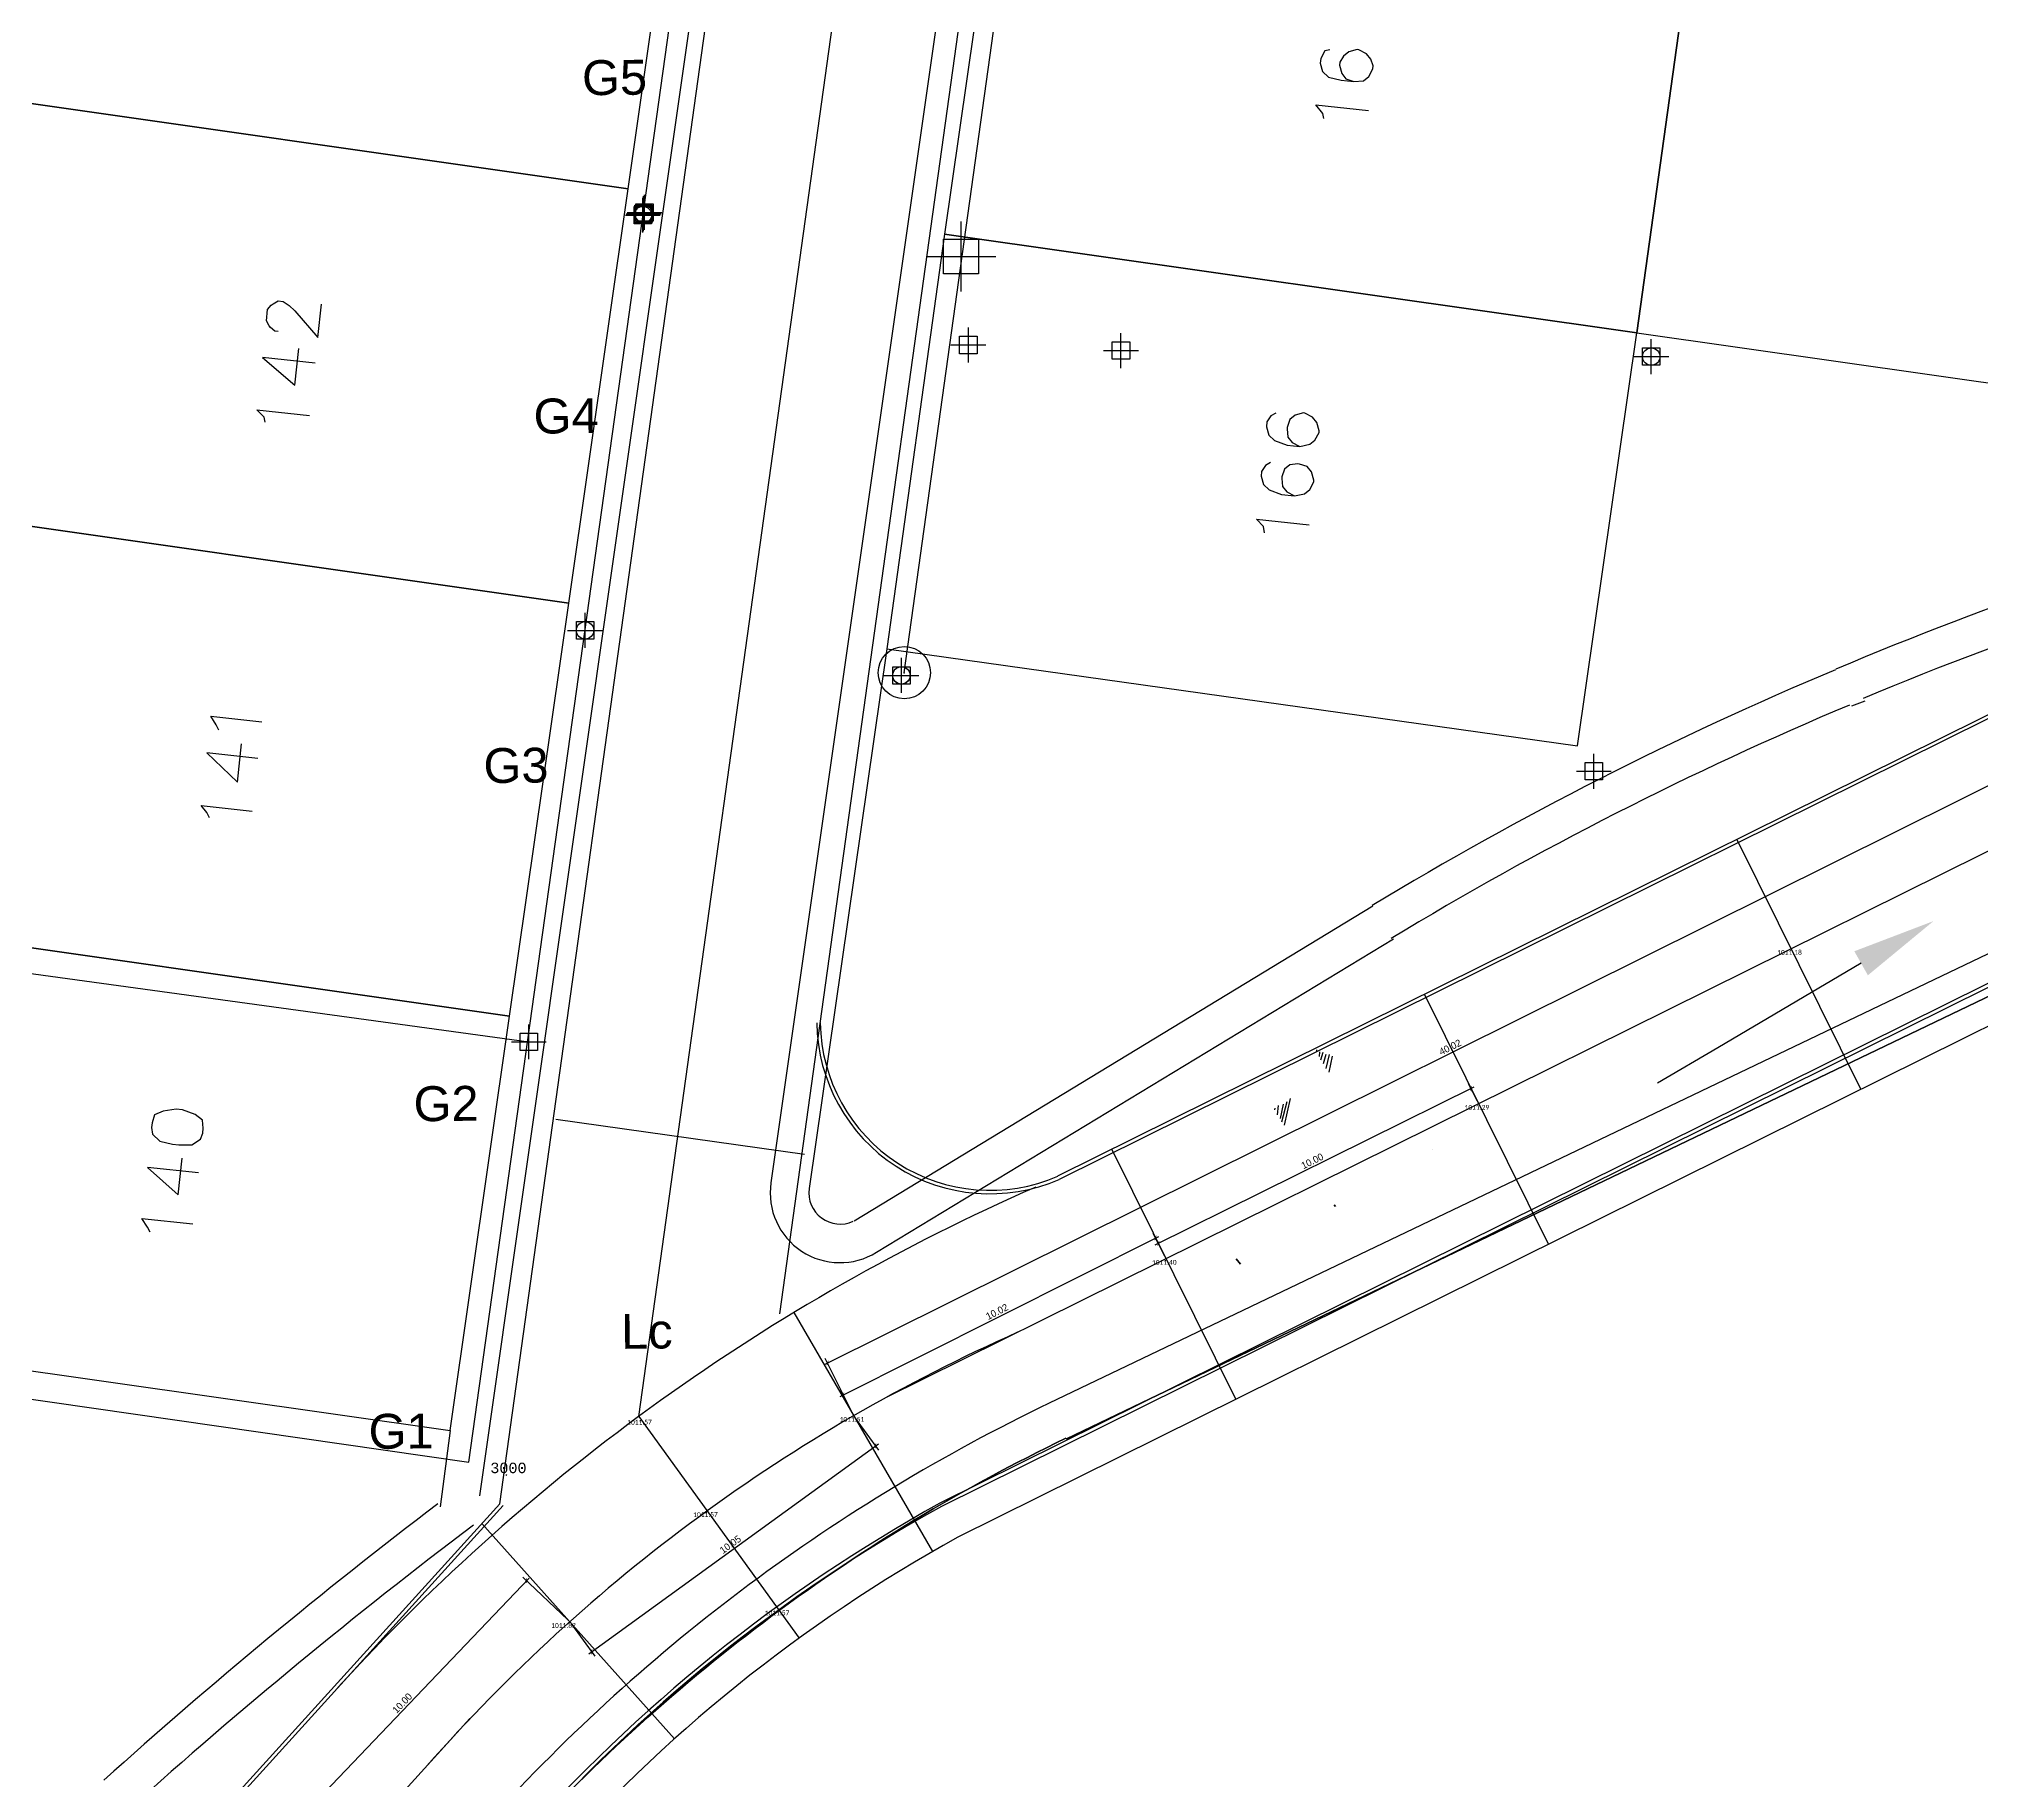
# Model space of a CAD drawing. Header units: metres. Extents: x -977055 to 805873, y -1033982 to 242021.
# Drawn here: x 863.8 to 919.5, y 814.9 to 864.8 of the extents above; entities that cross this region are included whole.
import ezdxf
from ezdxf.enums import TextEntityAlignment as Align

# ---------------------------------------------------------------- set-up
doc = ezdxf.new("R2010")
doc.units = ezdxf.units.M
doc.header["$PDMODE"] = 32
doc.header["$PDSIZE"] = 1.5
doc.linetypes.add('DASHED', pattern=[0.75, 0.5, -0.25])
for name, color, linetype in [('12-CONDICIONES EXISTENTES', 2, 'Continuous'), ('C-ROAD-PROF-TEXT', 11, 'Continuous'), ('C-ROAD-SAMP-TEXT', 11, 'Continuous'), ('LOTE 243', 6, 'Continuous'), ('PUNTOS V', 4, 'Continuous'), ('V-NODE', 1, 'Continuous')]:
    doc.layers.add(name, color=color, linetype=linetype)
for name, color, linetype, true_color in [('PDF2_area escolar', 7, 'Continuous', 0x989898), ('PDF_Geometry', 7, 'Continuous', 0x797979), ('PDF_Solid Fills', 7, 'Continuous', 0x797979)]:
    doc.layers.add(name, color=color, linetype=linetype, true_color=true_color)
doc.layers.get('PDF2_area escolar').off()
doc.styles.add('CITY2', font='stylu.ttf', dxfattribs={"height": 0.2})
doc.styles.add('MONOTXT4', font='monotxt4.shx')
doc.styles.get("Standard").update_dxf_attribs({"font": 'arial.ttf'})
doc.dimstyles.new('COTAS2', dxfattribs={"dimtxt": 0.02, "dimasz": 0.1, "dimexe": 0.15, "dimexo": 0.08, "dimgap": 0.05, "dimtad": 1, "dimzin": 0, "dimdsep": 46, "dimtxsty": 'CITY2', "dimblk": 'ARCHTICK', "dimcen": 1, "dimdle": 0.1, "dimclrd": 1, "dimclre": 1, "dimclrt": 2, "dimadec": 0, "dimazin": 0, "dimtfac": 1, "dimtofl": 0, "dimtmove": 0, "dimatfit": 3, "dimldrblk": 'ARCHTICK', "dimfxl": 0.18, "dimtolj": 1, "dimtzin": 0, "dimarcsym": 0})

# ---------------------------------------------------------------- blocks, each defined once
blk = doc.blocks.new('*U2295')
at = {"color": 0, "linetype": 'ByBlock', "lineweight": -2, "transparency": 16777216}
for p, q in [((-1, 0), (1, 0)), ((0, -1), (0, 1))]:
    blk.add_line(p, q, dxfattribs=at)
blk.add_circle((0, 0), 0.5, dxfattribs=at)
blk = doc.blocks.new('*U2394', base_point=(879.453, 847.857, 1010.155))
at = {"layer": 'V-NODE', "color": 1, "lineweight": -2, "xscale": 0.5, "yscale": 0.5, "zscale": 0.5}
blk.add_blockref('*U2295', (879.453, 847.857, 1010.155), dxfattribs=at)
blk = doc.blocks.new('*U2397', base_point=(888.518, 846.566, 1010.93))
at = {"layer": 'V-NODE', "color": 1, "lineweight": -2, "xscale": 0.5, "yscale": 0.5, "zscale": 0.5}
blk.add_blockref('*U2295', (888.518, 846.566, 1010.93), dxfattribs=at)
blk = doc.blocks.new('*U2400', base_point=(881.129, 859.796, 1009.012))
at = {"layer": 'V-NODE', "color": 1, "lineweight": -2, "xscale": 0.5, "yscale": 0.5, "zscale": 0.5}
blk.add_blockref('*U2295', (881.129, 859.796, 1009.012), dxfattribs=at)
blk = doc.blocks.new('*U2403', base_point=(881.108, 859.755, 1008.615))
at = {"layer": 'V-NODE', "color": 1, "lineweight": -2, "xscale": 0.5, "yscale": 0.5, "zscale": 0.5}
blk.add_blockref('*U2295', (881.108, 859.755, 1008.615), dxfattribs=at)
blk = doc.blocks.new('*U2412', base_point=(888.519, 846.565, 1010.529))
at = {"layer": 'V-NODE', "color": 1, "lineweight": -2, "xscale": 0.5, "yscale": 0.5, "zscale": 0.5}
blk.add_blockref('*U2295', (888.519, 846.565, 1010.529), dxfattribs=at)
blk = doc.blocks.new('*U2415', base_point=(910.007, 855.703, 1010.648))
at = {"layer": 'V-NODE', "color": 1, "lineweight": -2, "xscale": 0.5, "yscale": 0.5, "zscale": 0.5}
blk.add_blockref('*U2295', (910.007, 855.703, 1010.648), dxfattribs=at)
blk = doc.blocks.new('*U2420')
at = {"color": 0, "linetype": 'ByBlock', "lineweight": -2, "transparency": 16777216}
for p, q in [((0, -1), (0, 1)), ((-1, 0), (1, 0))]:
    blk.add_line(p, q, dxfattribs=at)
blk.add_lwpolyline([(-0.5, -0.5), (-0.5, 0.5), (0.5, 0.5), (0.5, -0.5)], close=True, dxfattribs=at)
blk = doc.blocks.new('*U2423', base_point=(890.227, 858.572, 1009.168))
at = {"layer": 'V-NODE', "color": 10, "lineweight": -2}
blk.add_blockref('*U2420', (890.227, 858.572, 1009.168), dxfattribs=at)
blk = doc.blocks.new('*U2498')
at = {"color": 0, "linetype": 'ByBlock', "lineweight": -2, "transparency": 16777216}
for p, q in [((-1, 0), (1, 0)), ((0, -1), (0, 1))]:
    blk.add_line(p, q, dxfattribs=at)
blk.add_lwpolyline([(-0.5, -0.5), (-0.5, 0.5), (0.5, 0.5), (0.5, -0.5)], close=True, dxfattribs=at)
blk = doc.blocks.new('*U2600', base_point=(879.453, 847.857, 1010.155))
at = {"layer": 'V-NODE', "color": 130, "lineweight": -2, "xscale": 0.5, "yscale": 0.5, "zscale": 0.5}
blk.add_blockref('*U2498', (879.453, 847.857, 1010.155), dxfattribs=at)
blk = doc.blocks.new('*U2603', base_point=(888.518, 846.566, 1010.93))
at = {"layer": 'V-NODE', "color": 130, "lineweight": -2, "xscale": 0.5, "yscale": 0.5, "zscale": 0.5}
blk.add_blockref('*U2498', (888.518, 846.566, 1010.93), dxfattribs=at)
blk = doc.blocks.new('*U2606', base_point=(881.129, 859.796, 1009.012))
at = {"layer": 'V-NODE', "color": 130, "lineweight": -2, "xscale": 0.5, "yscale": 0.5, "zscale": 0.5}
blk.add_blockref('*U2498', (881.129, 859.796, 1009.012), dxfattribs=at)
blk = doc.blocks.new('*U2609', base_point=(881.108, 859.755, 1008.615))
at = {"layer": 'V-NODE', "color": 130, "lineweight": -2, "xscale": 0.5, "yscale": 0.5, "zscale": 0.5}
blk.add_blockref('*U2498', (881.108, 859.755, 1008.615), dxfattribs=at)
blk = doc.blocks.new('*U2615', base_point=(890.192, 858.46, 1009.163))
at = {"layer": 'V-NODE', "color": 130, "lineweight": -2, "xscale": 0.5, "yscale": 0.5, "zscale": 0.5}
blk.add_blockref('*U2498', (890.192, 858.46, 1009.163), dxfattribs=at)
blk = doc.blocks.new('*U2621', base_point=(888.519, 846.565, 1010.529))
at = {"layer": 'V-NODE', "color": 130, "lineweight": -2, "xscale": 0.5, "yscale": 0.5, "zscale": 0.5}
blk.add_blockref('*U2498', (888.519, 846.565, 1010.529), dxfattribs=at)
blk = doc.blocks.new('*U2624', base_point=(910.007, 855.703, 1010.648))
at = {"layer": 'V-NODE', "color": 130, "lineweight": -2, "xscale": 0.5, "yscale": 0.5, "zscale": 0.5}
blk.add_blockref('*U2498', (910.007, 855.703, 1010.648), dxfattribs=at)
blk = doc.blocks.new('*U2627', base_point=(908.363, 843.82, 1011.964))
at = {"layer": 'V-NODE', "color": 130, "lineweight": -2, "xscale": 0.5, "yscale": 0.5, "zscale": 0.5}
blk.add_blockref('*U2498', (908.363, 843.82, 1011.964), dxfattribs=at)
blk = doc.blocks.new('*U2630', base_point=(877.841, 836.066, 1011.773))
at = {"layer": 'V-NODE', "color": 130, "lineweight": -2, "xscale": 0.5, "yscale": 0.5, "zscale": 0.5}
blk.add_blockref('*U2498', (877.841, 836.066, 1011.773), dxfattribs=at)
blk = doc.blocks.new('*U2633', base_point=(890.227, 858.572, 1009.168))
at = {"layer": 'V-NODE', "color": 130, "lineweight": -2, "xscale": 0.5, "yscale": 0.5, "zscale": 0.5}
blk.add_blockref('*U2498', (890.227, 858.572, 1009.168), dxfattribs=at)
blk = doc.blocks.new('*U2636', base_point=(881.157, 859.835, 1008.632))
at = {"layer": 'V-NODE', "color": 130, "lineweight": -2, "xscale": 0.5, "yscale": 0.5, "zscale": 0.5}
blk.add_blockref('*U2498', (881.157, 859.835, 1008.632), dxfattribs=at)
blk = doc.blocks.new('base')
at = {"layer": 'PDF_Geometry', "lineweight": 25, "extrusion": (-0.000787417, 0.063364, 0.99799), "elevation": 0.026}
for points in [[(-314.355, -197.288), (-299.601, -195.681), (-292.744, -194.188), (-282.663, -192.111), (-274.476, -190.361), (-258.037, -185.154), (-248.029, -180.61), (-240.539, -177.71), (-228.643, -174.042), (-222.733, -172.714), (-217.384, -171.04), (-209.935, -169.248), (-202.16, -164.759), (-196.196, -160.284), (-195.073, -159.817), (-178.095, -157.457), (-154.298, -156.614), (-136.667, -154.611), (-124.436, -153.164), (-118.066, -151.474), (-100.79, -146.646), (-80.955, -140.967), (-73.385, -139.328), (-61.694, -135.822), (-40.504, -131.604), (-37.727, -130.872), (-17.661, -129.441), (1.311, -127.461), (21.092, -124.929), (41.006, -122.83), (47.376, -123.458), (63.592, -123.186), (81.402, -124.312), (85.639, -96.072), (88.705, -66.393), (92.811, -40.781), (97.16, -22.386), (100.596, -1.562), (102.483, 8.32), (109.691, 37.361), (117.528, 76.62), (126.217, 115.638), (131.513, 149.592), (134.682, 173.973), (136.916, 195.591), (139.956, 229.678), (141.558, 250.676), (142.614, 271.37), (143.252, 283.21), (147.066, 312.938), (152.58, 355.631), (153.554, 396.042), (150.869, 418.02), (151.777, 438.639), (150.959, 458.028), (151.777, 438.639), (150.869, 418.02), (153.554, 396.042), (152.58, 355.631), (147.066, 312.938), (143.252, 283.21), (142.614, 271.37), (141.558, 250.676), (139.956, 229.678), (136.916, 195.591), (134.682, 173.973), (131.513, 149.592), (126.217, 115.638), (117.528, 76.62), (109.691, 37.361), (102.483, 8.32), (100.596, -1.562), (97.16, -22.386), (92.811, -40.781), (88.705, -66.393), (85.639, -96.072), (81.402, -124.312), (63.592, -123.186), (47.376, -123.458), (41.006, -122.83), (21.092, -124.929), (1.311, -127.461), (-17.661, -129.441), (-37.727, -130.872), (-40.504, -131.604), (-61.694, -135.822), (-73.385, -139.328), (-80.955, -140.967), (-100.79, -146.646), (-118.066, -151.474), (-124.436, -153.164), (-136.667, -154.611), (-154.298, -156.614), (-178.095, -157.457), (-195.073, -159.817), (-196.196, -160.284), (-202.16, -164.759), (-209.935, -169.248), (-217.384, -171.04), (-222.733, -172.714), (-228.643, -174.042), (-240.539, -177.71), (-248.029, -180.61), (-258.037, -185.154), (-274.476, -190.361), (-282.663, -192.111), (-292.744, -194.188), (-299.601, -195.681), (-314.355, -197.288), (-312.178, -178.446), (-309.146, -157.898), (-306.876, -132.899), (-305.823, -118.002), (-298.643, -78.802), (-291.055, -45.077), (-282.252, -15.116), (-275.645, 10.473), (-270.319, 33.898), (-263.825, 63.164), (-258.15, 86.408), (-284.424, 123.888)], [(8.705, 193.58), (-11.713, 61.957), (-10.362, 60.079), (28.101, 54.1), (29.985, 55.496), (58.5, 239.445)], [(-16.169, 152.361), (-16.027, 152.39), (-15.908, 152.608), (-15.891, 152.745), (-15.955, 152.984), (-16.122, 153.143), (-16.482, 153.233), (-16.847, 153.277), (-17.127, 153.265), (-17.281, 153.144), (-17.4, 152.926), (-17.411, 152.835), (-17.341, 152.641), (-17.221, 152.487), (-17.003, 152.369), (-16.958, 152.363), (-16.718, 152.427), (-16.564, 152.548), (-16.451, 152.719), (-16.44, 152.811), (-16.504, 153.05), (-16.624, 153.204), (-16.847, 153.277)], [(-15.978, 154.332), (-15.949, 154.189), (-15.748, 153.933), (-17.257, 154.115)], [(14.067, 160.079), (14.158, 160.068), (14.284, 159.96), (14.325, 159.909), (14.399, 159.761), (14.361, 159.441), (14.253, 159.315), (14.202, 159.274), (14.054, 159.199), (13.916, 159.216), (13.745, 159.329), (13.578, 159.489), (12.93, 160.262), (12.814, 159.302)], [(13.018, 160.994), (14.526, 160.812), (13.603, 161.619), (13.476, 160.567)], [(14.472, 162.673), (14.501, 162.531), (14.708, 162.32), (13.199, 162.502)], [(-14.497, 162.778), (-14.349, 162.853), (-14.235, 163.025), (-14.219, 163.162), (-14.283, 163.402), (-14.449, 163.561), (-14.804, 163.696), (-15.169, 163.74), (-15.455, 163.682), (-15.608, 163.561), (-15.727, 163.344), (-15.733, 163.298), (-15.669, 163.059), (-15.548, 162.905), (-15.331, 162.786), (-15.285, 162.78), (-15.046, 162.844), (-14.892, 162.965), (-14.819, 163.188), (-14.813, 163.234), (-14.831, 163.468), (-14.952, 163.621), (-15.169, 163.74)], [(-14.326, 164.195), (-14.178, 164.27), (-14.065, 164.442), (-14.048, 164.579), (-14.112, 164.819), (-14.278, 164.978), (-14.633, 165.113), (-14.999, 165.157), (-15.284, 165.099), (-15.438, 164.978), (-15.557, 164.761), (-15.562, 164.715), (-15.498, 164.476), (-15.378, 164.322), (-15.155, 164.249), (-15.109, 164.243), (-14.875, 164.261), (-14.721, 164.382), (-14.648, 164.605), (-14.642, 164.651), (-14.661, 164.885), (-14.781, 165.038), (-14.999, 165.157)], [(-14.13, 166.212), (-14.106, 166.024), (-13.9, 165.813), (-15.408, 165.995)], [(-30.896, 171.385), (-31.283, 171.246)], [(15.906, 171.496), (15.981, 171.348), (16.136, 171.098), (14.674, 171.274)], [(14.8, 172.325), (16.263, 172.149), (15.391, 172.996), (15.259, 171.899)], [(16.209, 174.01), (16.284, 173.862), (16.445, 173.657), (14.982, 173.834)], [(-2.123, 185.818), (-17.101, 176.957)], [(-31.071, 178.779), (-26.936, 181.156), (-25.193, 182.152)], [(-15.441, 181.116), (-15.447, 181.07)], [(-15.516, 181.264), (-15.532, 181.127)], [(-15.551, 181.361), (-15.624, 181.138)], [(-15.631, 181.463), (-15.71, 181.195)], [(-15.706, 181.611), (-15.801, 181.206)], [(-15.786, 181.714), (-15.887, 181.262)], [(-14.411, 183.125), (-14.574, 182.542)], [(-14.491, 183.227), (-14.676, 182.461)], [(-14.221, 182.777), (-14.226, 182.732)], [(-14.296, 182.925), (-14.329, 182.651)], [(-14.376, 183.028), (-14.471, 182.622)], [(16.649, 184.205), (18.112, 184.029), (17.234, 184.83), (17.108, 183.779)], [(18.058, 185.89), (18.132, 185.742), (18.288, 185.492), (16.825, 185.668)], [(9.529, 191.694), (9.839, 193.883)]]:
    blk.add_lwpolyline(points, dxfattribs=at)
for points in [[(-45.276, 166.718), (-60.33, 69.484), (-58.98, 67.605), (-20.511, 61.672), (-18.633, 63.023), (0.247, 184.698, 0.636424), (-2.755, 186.728), (-17.682, 177.908)], [(-3.266, 169.401), (-0.845, 184.875, 0.592324), (-2.095, 185.827)], [(-43.655, 174.406), (-7.651, 191.121, 0.096726), (8.535, 202.888)]]:
    blk.add_lwpolyline(points, format="xyb", dxfattribs=at)
for points in [[(3.989, 156.1), (2.145, 144.265), (21.946, 141.184), (23.743, 153.024)], [(-24.869, 160.596), (-26.672, 148.711), (-6.912, 145.681), (-5.069, 157.515)], [(-44.623, 163.672), (-46.472, 151.792), (-26.672, 148.711), (-24.869, 160.596)], [(5.837, 167.98), (3.989, 156.1), (23.743, 153.024), (25.592, 164.904)], [(-23.026, 172.431), (-24.869, 160.596), (-5.069, 157.515), (-3.266, 169.401)], [(7.68, 179.814), (5.837, 167.98), (25.592, 164.904), (27.435, 176.738)], [(-8.129, 192.152), (-44.139, 175.392)], [(9.529, 191.694), (7.68, 179.814), (27.435, 176.738), (29.283, 188.619)], [(17.974, 182.886), (17.95, 183.075), (17.744, 183.285), (17.384, 183.375), (17.201, 183.397), (16.83, 183.395), (16.579, 183.24), (16.511, 183.063), (16.495, 182.925), (16.513, 182.691), (16.725, 182.527), (17.08, 182.391), (17.262, 182.369), (17.639, 182.417), (17.884, 182.526), (17.957, 182.749)]]:
    blk.add_lwpolyline(points, close=True, dxfattribs=at)
at = {"layer": 'PDF_Geometry', "color": 5, "lineweight": 40, "extrusion": (-0.000787417, 0.063364, 0.99799), "elevation": 0.026}
for points in [[(-18.714, 183.968), (-18.714, 183.968)], [(-15.923, 185.579), (-15.883, 185.528)], [(-13.178, 187.196), (-13.058, 187.042)]]:
    blk.add_lwpolyline(points, dxfattribs=at)
at = {"layer": 'PDF_Geometry', "lineweight": 25, "extrusion": (-0.000787417, 0.063364, 0.99799), "elevation": 0.026}
blk.add_lwpolyline([(-8.116, 192.135, 0.096724), (7.726, 203.64, -0.096724)], format="xyb", close=True, dxfattribs=at)
blk = doc.blocks.new('_ArchTick')
at = {"color": 0, "linetype": 'ByBlock', "const_width": 0.15}
blk.add_lwpolyline([(-0.5, -0.5), (0.5, 0.5)], dxfattribs=at)
blk = doc.blocks.new('*D4016')
at = {"layer": '12-CONDICIONES EXISTENTES', "color": 1, "lineweight": -2, "transparency": 16777216}
blk.add_line((870.802, 813.318), (877.848, 820.698), dxfattribs=at)
at = {"layer": '12-CONDICIONES EXISTENTES', "color": 1, "linetype": 'Continuous', "lineweight": -2, "transparency": 16777216}
for p, q in [((878.956, 819.502), (877.67, 820.729)), ((872.048, 812.267), (870.762, 813.494))]:
    blk.add_line(p, q, dxfattribs=at)
at = {"layer": 'Defpoints', "color": 0, "transparency": 16777216}
for p in [(877.779, 820.625), (879.013, 819.446, 2014.594), (872.105, 812.211, 2014.594)]:
    blk.add_point(p, dxfattribs=at)
at = {"layer": '12-CONDICIONES EXISTENTES', "color": 1, "lineweight": -2, "transparency": 16777216, "xscale": 0.1, "yscale": 0.1, "zscale": 0.1}
for p, rotation in [((877.779, 820.625), 46.32531161426502), ((870.871, 813.39), 226.325311614265)]:
    blk.add_blockref('_ArchTick', p, dxfattribs=dict(at, rotation=rotation))
at = {"layer": '12-CONDICIONES EXISTENTES', "color": 2, "transparency": 16777216, "insert": (874.214, 817.114), "char_height": 0.2, "attachment_point": 5, "rotation": 46.3253, "style": 'CITY2'}
blk.add_mtext('\\A1;10.00', dxfattribs=at)
blk = doc.blocks.new('*D4018')
at = {"layer": '12-CONDICIONES EXISTENTES', "color": 1, "linetype": 'Continuous', "lineweight": -2, "transparency": 16777216}
for p, q in [((887.197, 825.285), (887.865, 824.365)), ((879.06, 819.382), (879.728, 818.461))]:
    blk.add_line(p, q, dxfattribs=at)
at = {"layer": '12-CONDICIONES EXISTENTES', "color": 1, "lineweight": -2, "transparency": 16777216}
blk.add_line((879.559, 818.524), (887.858, 824.545), dxfattribs=at)
at = {"layer": 'Defpoints', "color": 0, "transparency": 16777216}
for p in [(887.15, 825.35, 2014.594), (887.777, 824.487), (879.013, 819.446, 2014.594)]:
    blk.add_point(p, dxfattribs=at)
at = {"layer": '12-CONDICIONES EXISTENTES', "color": 1, "lineweight": -2, "transparency": 16777216, "xscale": 0.1, "yscale": 0.1, "zscale": 0.1}
for p, rotation in [((887.777, 824.487), 35.96286468305826), ((879.64, 818.583), 215.9628646830583)]:
    blk.add_blockref('_ArchTick', p, dxfattribs=dict(at, rotation=rotation))
at = {"layer": '12-CONDICIONES EXISTENTES', "color": 2, "transparency": 16777216, "insert": (883.617, 821.66), "char_height": 0.2, "attachment_point": 5, "rotation": 35.9629, "style": 'CITY2'}
blk.add_mtext('\\A1;10.05', dxfattribs=at)
blk = doc.blocks.new('*D4019')
at = {"layer": '12-CONDICIONES EXISTENTES', "color": 1, "lineweight": -2, "transparency": 16777216}
blk.add_line((886.31, 826.815), (922.317, 844.729), dxfattribs=at)
at = {"layer": '12-CONDICIONES EXISTENTES', "color": 1, "linetype": 'Continuous', "lineweight": -2, "transparency": 16777216}
for p, q in [((922.943, 843.247), (922.161, 844.819)), ((887.115, 825.422), (886.333, 826.994))]:
    blk.add_line(p, q, dxfattribs=at)
at = {"layer": 'Defpoints', "color": 0, "transparency": 16777216}
for p in [(922.228, 844.684), (922.979, 843.175, 2014.594), (887.15, 825.35, 2014.594)]:
    blk.add_point(p, dxfattribs=at)
at = {"layer": '12-CONDICIONES EXISTENTES', "color": 1, "lineweight": -2, "transparency": 16777216, "xscale": 0.1, "yscale": 0.1, "zscale": 0.1}
for p, rotation in [((922.228, 844.684), 26.45066972392969), ((886.4, 826.86), 206.4506697239297)]:
    blk.add_blockref('_ArchTick', p, dxfattribs=dict(at, rotation=rotation))
at = {"layer": '12-CONDICIONES EXISTENTES', "color": 2, "transparency": 16777216, "insert": (904.245, 835.911), "char_height": 0.2, "attachment_point": 5, "rotation": 26.4507, "style": 'CITY2'}
blk.add_mtext('\\A1;40.02', dxfattribs=at)
blk = doc.blocks.new('*D4022')
at = {"layer": '12-CONDICIONES EXISTENTES', "color": 1, "linetype": 'Continuous', "lineweight": -2, "transparency": 16777216}
for p, q in [((896.065, 829.921), (895.735, 830.577)), ((887.115, 825.422), (886.785, 826.078))]:
    blk.add_line(p, q, dxfattribs=at)
at = {"layer": '12-CONDICIONES EXISTENTES', "color": 1, "lineweight": -2, "transparency": 16777216}
blk.add_line((886.763, 825.899), (895.892, 830.488), dxfattribs=at)
at = {"layer": 'Defpoints', "color": 0, "transparency": 16777216}
for p in [(895.802, 830.443), (896.101, 829.849, 2014.594), (887.15, 825.35, 2014.594)]:
    blk.add_point(p, dxfattribs=at)
at = {"layer": '12-CONDICIONES EXISTENTES', "color": 1, "lineweight": -2, "transparency": 16777216, "xscale": 0.1, "yscale": 0.1, "zscale": 0.1}
for p, rotation in [((895.802, 830.443), 26.68761035983154), ((886.852, 825.944), 206.6876103598316)]:
    blk.add_blockref('_ArchTick', p, dxfattribs=dict(at, rotation=rotation))
at = {"layer": '12-CONDICIONES EXISTENTES', "color": 2, "transparency": 16777216, "insert": (891.258, 828.331), "char_height": 0.2, "attachment_point": 5, "rotation": 26.6876, "style": 'CITY2'}
blk.add_mtext('\\A1;10.02', dxfattribs=at)
blk = doc.blocks.new('*D4023')
at = {"layer": '12-CONDICIONES EXISTENTES', "color": 1, "lineweight": -2, "transparency": 16777216}
blk.add_line((895.793, 830.245), (904.932, 834.775), dxfattribs=at)
at = {"layer": '12-CONDICIONES EXISTENTES', "color": 1, "linetype": 'Continuous', "lineweight": -2, "transparency": 16777216}
for p, q in [((905.024, 834.363), (904.775, 834.865)), ((896.065, 829.921), (895.816, 830.423))]:
    blk.add_line(p, q, dxfattribs=at)
at = {"layer": 'Defpoints', "color": 0, "transparency": 16777216}
for p in [(904.842, 834.731), (905.06, 834.291, 2014.594), (896.101, 829.849, 2014.594)]:
    blk.add_point(p, dxfattribs=at)
at = {"layer": '12-CONDICIONES EXISTENTES', "color": 1, "lineweight": -2, "transparency": 16777216, "xscale": 0.1, "yscale": 0.1, "zscale": 0.1}
for p, rotation in [((904.842, 834.731), 26.37155250937008), ((895.883, 830.289), 206.37155250937)]:
    blk.add_blockref('_ArchTick', p, dxfattribs=dict(at, rotation=rotation))
at = {"layer": '12-CONDICIONES EXISTENTES', "color": 2, "transparency": 16777216, "insert": (900.294, 832.648), "char_height": 0.2, "attachment_point": 5, "rotation": 26.3716, "style": 'CITY2'}
blk.add_mtext('\\A1;10.00', dxfattribs=at)

msp = doc.modelspace()

# ---------------------------------------------------------------- linework, layer by layer
at = {"layer": '12-CONDICIONES EXISTENTES', "color": 1}
for points, elevation in [([(912.46466, 841.86887), (916.01818, 834.70141)], 2014.594), ([(838.164, 841.515), (877.841, 836.066)], 1008.904), ([(903.50533, 837.42696), (907.05886, 830.2595)], 2014.594), ([(894.54601, 832.98506), (898.09953, 825.8176)], 2014.594), ([(836.501, 829.727), (876.12576, 824.02427)], 1010.074), ([(885.43836, 828.30826), (889.40471, 821.45557)], 2014.594), ([(880.99061, 825.33033), (885.59253, 818.98023)], 1010.921), ([(876.49326, 822.25869), (882.01648, 816.09503)], 2014.594)]:
    msp.add_lwpolyline(points, dxfattribs=dict(at, elevation=elevation))
msp.add_lwpolyline([(878.611, 833.845), (885.742, 832.851)], dxfattribs=at)
at = {"layer": 'LOTE 243'}
for points, elevation in [([(930.42045, 850.77109), (892.99266, 832.21493)], 1011.645), ([(930.51216, 850.70494), (893.03708, 832.12534)], 1011.645), ([(927.35168, 845.3431), (888.04293, 825.85438)], 1011.645), ([(928.80927, 842.27082), (889.62057, 822.84162)], 1011.645), ([(928.85211, 842.18044), (889.66701, 822.75303)], 1011.645), ([(929.28052, 841.27669), (890.13151, 821.86717)], 1011.645), ([(877.18723, 823.63358), (877.21389, 823.66289)], 1007.297), ([(826.74925, 767.26483), (877.10198, 822.78099)], 1007.297), ([(826.77377, 767.44071), (877.00719, 822.82532)], 1007.297), ([(820.11976, 754.89465), (876.15051, 816.67107)], 1007.297)]:
    msp.add_lwpolyline(points, dxfattribs=dict(at, elevation=elevation))
for centre, radius, start, end in [((891.0523, 836.66952, 1012.369), 4.95873, 180.73145, 293.594384), ((891.0523, 836.66952, 1012.369), 4.85873, 180.73145, 293.594384), ((916.10828, 777.68991, 1014.545), 59.18497, 113.6482903, 137.6515248), ((911.645, 783.03096, 1007.297), 48.89686, 113.881808, 138.682233), ((911.645, 783.03096, 1007.297), 45.49686, 118.952666, 138.682233), ((911.645, 783.03096, 1007.297), 45.39686, 118.955508, 138.682233), ((911.645, 783.03096, 1007.297), 44.39686, 118.984451, 138.682233)]:
    msp.add_arc(centre, radius, start, end, dxfattribs=at)
at = {"layer": 'PDF_Geometry', "lineweight": 25, "extrusion": (-0.000787417, 0.063364, 0.99799)}
for centre, radius, start, end in [((-964.20999, -675.96035, 1060.76006), 101.2595, 284.0865048, 292.3208286), ((-964.13514, -676.10845, 1060.76006), 100.01652, 283.6635342, 292.0901432), ((-963.76388, -675.97402, 1060.76006), 101.07252, 292.1012835, 300.5567369), ((-963.7429, -675.92136, 1060.76006), 100.01929, 292.0900887, 300.5439257), ((-975.43945, -624.80024, 1060.76006), 151.12495, 306.5755681, 311.2885462), ((-975.44395, -624.79484, 1060.76006), 150.02706, 306.4054469, 311.2884766)]:
    msp.add_arc(centre, radius, start, end, dxfattribs=at)
at = {"layer": 'PDF_Solid Fills', "transparency": 33554559, "extrusion": (-0.000787417, 0.063364, 0.99799)}
msp.add_solid([(-926.17798, -761.52827, 1060.76006), (-928.4584, -762.36643, 1060.76006), (-926.55796, -760.8333, 1060.76006)], dxfattribs=at)
at = {"layer": 'PUNTOS V', "color": 1, "elevation": 1010.921}
for points in [[(880.99061, 825.33033), (912.58324, 1052.28593)], [(877.00719, 822.82532), (906.7622, 1036.57971)], [(886.19302, 836.59243), (913.88579, 1035.5321)], [(876.12576, 824.02427), (889.42386, 919.27743)], [(888.602, 846.645), (898.536, 918.009)], [(885.03486, 828.27243), (886.19302, 836.59243)]]:
    msp.add_lwpolyline(points, dxfattribs=at)
at = {"layer": 'PUNTOS V'}
msp.add_point((888.602, 846.645, 1010.921), dxfattribs=at)

# ---------------------------------------------------------------- block references
at = {"layer": 'PDF2_area escolar'}
msp.add_blockref('base', (882.736, 1016.336, 999.038), dxfattribs=at)
at = {"layer": 'V-NODE'}
for name, p in [('*U2403', (881.108, 859.755, 1008.615)), ('*U2609', (881.108, 859.755, 1008.615)), ('*U2400', (881.129, 859.796, 1009.012)), ('*U2606', (881.129, 859.796, 1009.012)), ('*U2636', (881.157, 859.835, 1008.632)), ('*U2423', (890.227, 858.572, 1009.168)), ('*U2633', (890.43749, 856.03595, 1009.168)), ('*U2615', (894.80992, 855.87559, 1009.163)), ('*U2415', (910.007, 855.703, 1010.648)), ('*U2624', (910.007, 855.703, 1010.648)), ('*U2394', (879.453, 847.857, 1010.155)), ('*U2600', (879.453, 847.857, 1010.155)), ('*U2397', (888.518, 846.566, 1010.93)), ('*U2603', (888.518, 846.566, 1010.93)), ('*U2412', (888.519, 846.565, 1010.529)), ('*U2621', (888.519, 846.565, 1010.529)), ('*U2627', (908.363, 843.82, 1011.964)), ('*U2630', (877.841, 836.066, 1011.773))]:
    msp.add_blockref(name, p, dxfattribs=at)

# ---------------------------------------------------------------- texts
at = {"layer": 'C-ROAD-PROF-TEXT', "color": 11, "linetype": 'Continuous', "lineweight": -3, "attachment_point": 8, "rotation": 0.571108}
for s, insert, char_height in [('{\\C2;G5}', (880.30145, 863.18756, 1008.78546), 1), ('{\\C2;G4}', (878.91213, 853.48927, 1009.40013), 1), ('{\\C2;G3}', (877.47712, 843.47436, 1010.03486), 1), ('{\\fCalibri|b0|i0|c0|p34;\\H0.91667x;\\C256;1011.18}', (913.97145, 838.55819, 1007.297), 0.15), ('{\\C2;G2}', (875.47348, 833.78296), 1), ('{\\fCalibri|b0|i0|c0|p34;\\H0.91667x;\\C256;1011.29}', (905.01213, 834.11629, 1007.297), 0.15), ('{\\fCalibri|b0|i0|c0|p34;\\H0.91667x;\\C256;1011.40}', (896.0528, 829.67439, 1007.297), 0.15), ('{\\C2;Lc}', (881.2265, 827.25976, 2004.60413), 1), ('{\\C2;G1}', (874.18389, 824.39443), 1), ('{\\fCalibri|b0|i0|c0|p34;\\H0.91667x;\\C256;1011.57}', (881.01324, 825.09527, 1014.545), 0.15), ('{\\fCalibri|b0|i0|c0|p34;\\H0.91667x;\\C256;1011.51}', (887.10259, 825.17533, -1007.297), 0.15), ('{\\fCalibri|b0|i0|c0|p34;\\H0.91667x;\\C256;1011.57}', (882.90401, 822.44909), 0.15), ('{\\fCalibri|b0|i0|c0|p34;\\H0.91667x;\\C256;1011.57}', (884.95618, 819.62943, 2021.842), 0.15)]:
    msp.add_mtext(s, dxfattribs=dict(at, insert=insert, char_height=char_height))
at = {"layer": 'C-ROAD-SAMP-TEXT', "color": 11, "linetype": 'Continuous', "lineweight": -3, "insert": (878.83427, 819.27102, 1007.297), "char_height": 0.15, "attachment_point": 8, "rotation": 0.571108}
msp.add_mtext('{\\fCalibri|b0|i0|c0|p34;\\H0.91667x;\\C256;1011.82}', dxfattribs=at)
at = {"layer": 'LOTE 243', "color": 1, "linetype": 'DASHED', "style": 'MONOTXT4'}
msp.add_text('3000', height=0.3, dxfattribs=at).set_placement((876.73675, 824.00535, 2013.56356), align=Align.TOP_LEFT)

# ---------------------------------------------------------------- dimensions: what is measured, and where the dimension line sits
at = {"layer": '12-CONDICIONES EXISTENTES', "color": 1}
for p1, p2, distance, picture, middle in [((887.15047, 825.35024, 2014.594), (922.97865, 843.17501, 2014.594), 1.68578, '*D4019', (904.24454, 835.91089)), ((896.10068, 829.8493, 2014.594), (905.06, 834.2912, 2014.594), 0.49082, '*D4023', (900.2941, 832.6476)), ((887.15047, 825.35024, 2014.594), (896.10068, 829.8493, 2014.594), 0.66432, '*D4022', (891.25823, 828.33054)), ((879.01338, 819.44635, 2014.594), (887.15047, 825.35024, 2014.594), -1.06698, '*D4018', (883.61747, 821.66018)), ((872.10549, 812.21126, 2014.594), (879.01338, 819.44635, 2014.594), 1.70717, '*D4016', (874.2136, 817.11377))]:
    dim = msp.add_aligned_dim(p1=p1, p2=p2, distance=distance, dimstyle='COTAS2', dxfattribs=at)
    dim.commit()
    dim.dimension.update_dxf_attribs({"geometry": picture, "text_midpoint": middle})

doc.saveas('drawing.dxf')
